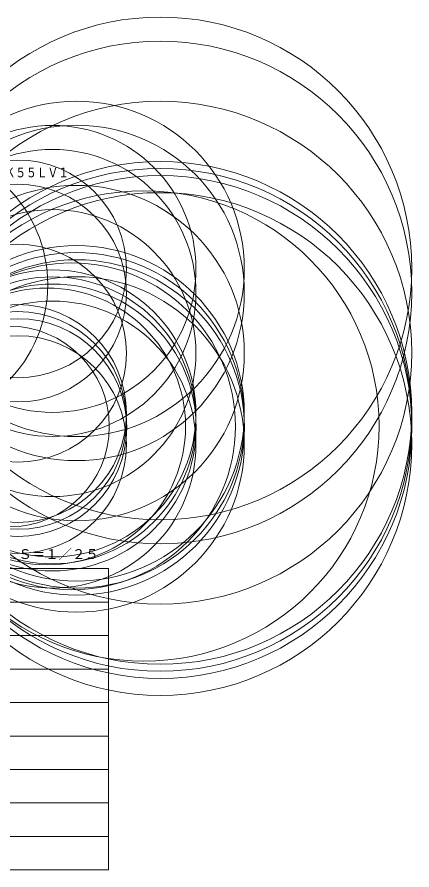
# Model space of a CAD drawing. Units: millimetres, scale not verified. Extents: x -62 to 108, y -56 to 71.
# Drawn here: x 48.8 to 107.8, y -56.5 to 70.9 of the extents above; entities that cross this region are included whole.
import ezdxf
from ezdxf.enums import TextEntityAlignment as Align

# ---------------------------------------------------------------- set-up
doc = ezdxf.new("R2010")
doc.units = ezdxf.units.MM
doc.header["$LTSCALE"] = 0.125
doc.layers.add('0-3_WAKU', color=1, linetype='Continuous', lineweight=18)
doc.layers.add('0-6_GAIKEI', color=1, linetype='Continuous', lineweight=18)
doc.layers.add('0-4_TOUROKU', color=7, linetype='Continuous')
doc.styles.add('ＭＳ ゴシック', font='')
doc.styles.get('ＭＳ ゴシック').set_extended_font_data('MS Gothic')

msp = doc.modelspace()

# ---------------------------------------------------------------- linework, layer by layer
at = {"layer": '0-3_WAKU', "color": 4}
for p, q in [((62.5093, -11.4967), (-62.4907, -11.4967)), ((62.5093, -56.4967), (62.5093, -11.4967)), ((-62.4907, -56.4967), (62.5093, -56.4967))]:
    msp.add_line(p, q, dxfattribs=at)
at = {"layer": '0-3_WAKU'}
for p, q in [((62.5093, -16.4967), (-62.4907, -16.4967)), ((62.5093, -21.4967), (-62.4907, -21.4967)), ((-62.4907, -26.4967), (62.5093, -26.4967)), ((-62.4907, -31.4967), (62.5093, -31.4967)), ((-62.4907, -36.4967), (62.5093, -36.4967)), ((-62.4907, -41.4967), (62.5093, -41.4967)), ((-62.4907, -46.4967), (62.5093, -46.4967)), ((-62.4907, -51.4967), (62.5093, -51.4967))]:
    msp.add_line(p, q, dxfattribs=at)
at = {"layer": '0-6_GAIKEI'}
for centre, radius in [((70.2199, 33.3409), 37.5422), ((70.2199, 29.7494), 37.5422), ((57.7145, 33.2732), 25.0486), ((70.2199, 20.7609), 37.5422), ((57.7145, 29.6817), 25.0486), ((54.1188, 33.2684), 21.4289), ((32.9472, 30.9078), 20.4782), ((54.1188, 29.6769), 21.4289), ((48.9169, 33.2581), 16.2628), ((70.2199, 11.7609), 37.5422), ((70.2199, 10.7209), 37.5422), ((70.2519, 9.6569), 37.5422), ((48.9169, 29.6666), 16.2628), ((67.7682, 9.8106), 35.1225), ((57.7145, 20.6932), 25.0486), ((70.2199, 7.1129), 37.5422), ((54.1188, 20.6884), 21.4289), ((48.9169, 20.6781), 16.2628), ((57.7145, 11.6932), 25.0486), ((57.7145, 10.6532), 25.0486), ((57.7465, 9.5892), 25.0486), ((57.0345, 9.7535), 24.4006), ((57.7145, 7.0452), 25.0486), ((54.1188, 11.6884), 21.4289), ((54.1188, 10.6484), 21.4289), ((54.1508, 9.5844), 21.4289), ((53.3255, 9.7479), 20.6676), ((54.1188, 7.0404), 21.4289), ((48.9169, 11.6781), 16.2628), ((48.9169, 10.6381), 16.2628), ((48.9489, 9.5741), 16.2628), ((47.6132, 9.7331), 14.991), ((48.9169, 7.0301), 16.2628)]:
    msp.add_circle(centre, radius, dxfattribs=at)

# ---------------------------------------------------------------- texts
at = {"layer": '0-4_TOUROKU', "style": 'ＭＳ ゴシック', "width": 0.8}
msp.add_text('ＴＨ５５ＬＦＶ７０Ｊ+ＴＹＶＫ５５ＬＶ１', height=1.466, dxfattribs=at).set_placement((25.3893, 46.5033), align=Align.BOTTOM_LEFT)
at = {"layer": '0-4_TOUROKU', "style": 'ＭＳ ゴシック'}
msp.add_text('Ｓ＝１／２５', height=1.466, dxfattribs=at).set_placement((49.0427, -10.4967), align=Align.BOTTOM_LEFT)

doc.saveas('drawing.dxf')
